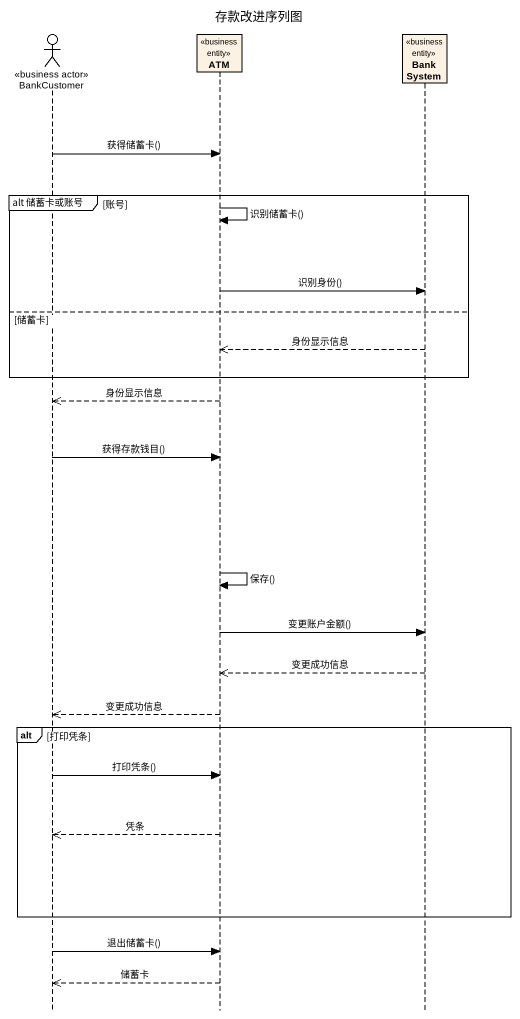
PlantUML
@startuml
title 存款改进序列图
hide footbox
actor BankCustomer <<business actor>>
participant ATM <<business entity>>
participant BankSystem <<business entity>>

BankCustomer -> ATM : 获得储蓄卡()
group alt 储蓄卡或账号 [账号]
  ATM -> ATM : 识别储蓄卡()
  ATM -> BankSystem : 识别身份()
else 储蓄卡
  BankSystem -->> ATM : 身份显示信息
end
ATM -->> BankCustomer : 身份显示信息
BankCustomer -> ATM : 获得存款钱目()
ATM -> ATM : 保存()
ATM -> BankSystem : 变更账户金额()
BankSystem -->> ATM : 变更成功信息
ATM -->> BankCustomer : 变更成功信息
alt 打印凭条
  BankCustomer -> ATM : 打印凭条()
  ATM -->> BankCustomer : 凭条
end
BankCustomer -> ATM : 退出储蓄卡()
ATM -->> BankCustomer : 储蓄卡
@enduml
